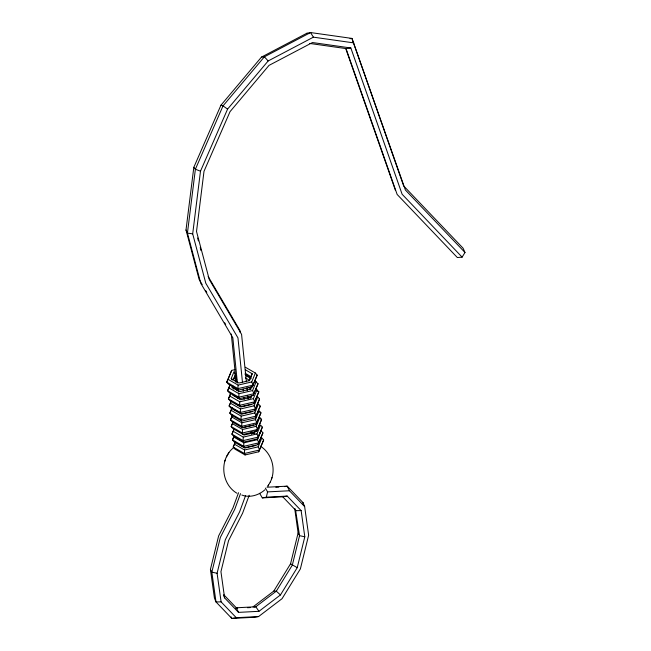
<?xml version="1.0" encoding="UTF-8"?>
<svg xmlns="http://www.w3.org/2000/svg" width="651" height="651" viewBox="0 0 651 651"><rect width="100%" height="100%" fill="white"/><g stroke="black" fill="none" stroke-linecap="round" stroke-linejoin="round"><path stroke-width="0.98" d="M235.581 369.475L231.683 370.378L228.062 379.321L238.087 385.107L237.916 388.623L238.583 390.063L252.23 386.914L257.178 375.122L255.355 373.007L245.329 367.221M230.006 385.229L228.916 387.906L238.941 393.7L238.771 397.208L239.438 398.656L253.084 395.499L258.032 383.716L254.541 380.632M230.812 393.334L229.73 396.02L239.755 401.805L239.584 405.321L240.243 406.761L253.89 403.612L258.838 391.821L255.347 388.745M231.528 400.495L230.438 403.172L240.463 408.966L240.292 412.474L240.96 413.922L254.606 410.765L259.554 398.982L257.731 396.866L254.11 405.809L255.517 408.958L240.292 412.474L229.111 406.021L231.317 400.577M232.244 407.648L231.154 410.333L241.179 416.119L241.008 419.635L241.676 421.075L255.322 417.926L260.27 406.134L258.447 404.019L254.826 412.962L256.225 416.111L241.008 419.635L229.827 413.173L232.033 407.738M232.545 415.224L231.821 417.014L241.846 422.8L241.676 426.307L242.343 427.756L255.989 424.598L260.937 412.815L259.114 410.7L255.493 419.643L256.893 422.792L241.676 426.307L230.495 419.854L232.334 415.322M233.213 421.905L232.488 423.687L242.514 429.481L242.343 432.988L243.01 434.437L256.649 431.279L261.596 419.496L259.782 417.381L256.16 426.324L257.56 429.473L242.343 432.988L231.162 426.535L232.993 422.003M234.336 428.643L233.245 431.32L243.271 437.114L243.1 440.621L243.767 442.07L257.414 438.912L262.361 427.129L260.538 425.013L256.917 433.957L258.325 437.106L243.1 440.621L231.919 434.168L234.124 428.724M244.337 447.798L234.311 442.005L232.497 439.889L233.823 437.049L243.848 442.835L243.677 446.35L244.337 447.798L257.983 444.641L262.931 432.85L261.108 430.734L257.487 439.677L258.895 442.826L243.677 446.35L232.497 439.889L233.961 436.268M235.255 442.42L234.531 444.202L244.556 449.996L244.385 453.503L245.053 454.951L258.699 451.794L263.647 440.011L261.824 437.895L258.203 446.838L259.611 449.987L244.385 453.503L233.204 447.05L235.41 441.606M202.192 284.609L199.133 279.409L186.007 229.99L193.811 167.34L220.917 105.242L261.474 57.101L306.727 33.307L310.527 32.55L351.955 38.425L405.378 189.986L464.993 252.482L462.12 257.137L457.344 257.544L397.143 194.446L346.023 48.597L309.664 43.438M242.449 382.137L237.965 337.877L205.806 283.258L192.688 233.847L200.484 171.197L227.59 109.099L268.155 60.958L313.408 37.164L353.81 42.901M233.742 447.579C219.078 458.939 220.998 483.888 236.923 493.238M270.238 482.098C276.512 469.867 272.085 453.633 260.514 446.244M266.943 487.225L287.229 486.159L303.057 502.67L304.644 506.592L308.639 535.203L300.38 568.909L282.062 598.684L258.602 616.546L255.086 617.229L231.829 618.45L216.002 601.947L214.415 598.017L210.419 569.413L218.638 535.887L232.936 507.959L238.543 492.717M258.602 616.546L236.289 617.709L221.096 601.874L217.092 573.262L225.319 539.744L239.617 511.816L245.573 495.614M259.627 493.32L262.32 497.893L266.308 497.177L267.602 491.896L265.364 488.087M253.076 606.854L273.77 591.092L290.549 563.815L298.117 532.941L294.732 508.683M223.651 595.519L224.603 597.87L238.518 612.379L258.96 611.313L280.451 594.949L297.23 567.672L304.798 536.798L301.136 510.596L287.221 496.086L266.308 497.177M240.52 493.613L234.783 509.22L220.355 537.384L211.835 572.139L216.002 601.947L221.096 601.874M249.187 495.273L242.611 513.151L228.558 540.607L220.941 571.668L224.603 597.87M224.741 461.347L225.262 460.029M271.491 478.884L272.012 477.557M232.423 380.005L231.211 378.589L233.994 371.713L235.402 374.862L233.367 379.875M230.161 384.407L227.59 390.755L229.412 392.87L239.438 398.656M233.449 379.248L235.402 374.862M233.286 388.59L232.065 387.182L232.765 385.457M230.6 393.424L228.403 398.86L230.226 400.975L240.243 406.761M233.888 389.298L234.563 387.622M249.187 380.762L252.206 373.739L245.346 369.784M252.206 373.739L249.414 380.615L238.925 383.048L231.211 378.589M231.683 370.378L226.735 382.161L237.916 388.623L253.133 385.099L251.734 381.95L255.355 373.007M250.041 389.347L251.058 386.84M251.319 386.629L250.277 389.208L239.78 391.633L232.065 387.182M252.23 386.914L257.178 375.122M228.916 387.906L227.59 390.755L238.771 397.208L253.996 393.684L252.588 390.543L256.209 381.6M250.513 398.29L251.53 395.784M251.782 395.596L251.083 397.313L240.585 399.747L232.879 395.287M253.084 395.499L258.032 383.716M229.73 396.02L228.403 398.86L239.584 405.321L254.801 401.797L253.394 398.648L257.015 389.705M253.89 403.612L258.838 391.821L257.121 390.828M254.606 410.765L259.554 398.982M255.322 417.926L258.577 409.87M255.989 424.598L260.937 412.815L259.212 411.823M254.036 433.599L255.046 431.092M255.298 430.897L254.606 432.622L244.109 435.047L232.985 428.651L231.162 426.535L232.488 423.687M256.649 431.279L261.596 419.496L259.017 418.007M257.414 438.912L262.361 427.129M257.983 444.641L262.931 432.85M258.699 451.794L263.647 440.011M228.062 379.321L226.735 382.161L228.558 384.277L238.583 390.063M230.438 403.172L229.111 406.021L230.934 408.136L240.96 413.922M231.154 410.333L229.827 413.173L231.65 415.289L241.676 421.075M231.821 417.014L230.495 419.854L232.317 421.97L242.343 427.756M233.245 431.32L231.919 434.168L233.742 436.284L243.767 442.07M234.531 444.202L233.204 447.05L235.027 449.166L245.053 454.951M258.943 408.983L260.27 406.134M228.932 452.648L226.515 456.823M268.521 485.036L267.821 486.264L270.238 482.09M264.916 489.772C258.838 495.248 249.707 498.08 241.838 495.037M234.49 376.669L236.403 376.229M233.514 378.744L236.435 378.06M236.761 379.858L234.848 380.298L235.556 381.877M238.087 385.107L251.734 381.95M238.941 393.7L252.588 390.543M239.755 401.805L253.394 398.648M251.799 404.474L241.301 406.899L233.587 402.448M240.463 408.966L254.11 405.809M252.515 411.627L242.017 414.052L234.303 409.601M241.179 416.119L254.826 412.962M241.846 422.8L255.493 419.643M243.352 427.414L253.841 424.989M242.514 429.481L256.16 426.324M243.271 437.114L256.917 433.957M243.848 442.835L257.487 439.677M255.892 445.504L245.394 447.929L243.677 446.936M244.556 449.996L258.203 446.838M254.045 607.114L255.802 606.773L276.309 591.157L292.315 565.133L299.541 535.667L295.408 509.098M284.552 486.606L287.229 486.159L289.451 490.756L304.644 506.592M262.32 497.893L282.762 496.819L287.221 496.086M236.289 617.709L231.829 618.45L231.089 616.92M350.026 38.678L351.955 38.425L403.661 185.934L463.089 248.218L464.993 252.482M346.023 48.597L350.84 47.987L402.115 194.242L462.12 257.137M261.474 57.101L264.387 56.808L310.527 32.55L313.408 37.164M275.821 487.257L278.799 487.103M267.602 491.896L289.451 490.756M223.716 594.672L236.297 607.79L255.802 606.773L258.96 611.313M235.735 608.327L237.68 608.221M247.413 607.708L250.334 607.562M301.136 510.596L296.042 510.669L282.762 496.819M273.77 591.092L276.309 591.157L280.451 594.949M306.727 33.307L308.696 33.592M350.84 47.987L312.48 42.543L269.009 65.393L230.047 111.638L204.007 171.294L196.512 231.479L209.248 279.434L241.57 334.337L246.371 381.795M192.688 233.847L187.431 233.099L186.007 229.99M304.798 536.798L299.541 535.667L298.117 532.941M217.092 573.262L211.835 572.139L210.419 569.413M220.917 105.242L223.024 105.901L227.59 109.099M200.484 171.197L195.39 169.219L193.811 167.34M297.23 567.672L290.549 563.815M245.142 373.267L250.879 376.579M244.988 374.244L250.985 377.71M246.184 375.806L251.196 378.703M245.346 377.873L249.634 380.347M248.731 387.467L251.302 388.956M247.518 397.126L249.162 398.07M252.539 431.947L254.997 433.363M250.741 431.971L253.312 433.452M237.68 443.477L241.969 445.951M268.155 60.958L264.387 56.808L223.024 105.901L195.39 169.219L187.431 233.099L200.752 283.25L232.822 337.723L237.412 383.057M208.141 276.472L240.032 330.635L240.235 332.653M205.765 290.68L206.79 292.413M224.652 322.758L225.669 324.491M236.297 607.79L238.518 612.379M235.662 388.411L236.362 389.982M345.844 48.906L395.434 190.385M197.644 238.006L198.409 240.894M200.207 247.64L200.972 250.537M303.057 502.67L303.333 504.655M246.965 387.662L247.274 390.681M247.779 395.71L248.112 398.965M251.449 431.93L251.693 434.315M243.157 389.16L243.36 391.186M243.97 397.2L244.174 399.234M238.128 390.063L238.331 392.081M231.284 334.028L236.175 382.283M236.785 388.321L236.988 390.331M237.599 396.361L237.802 398.371"/></g></svg>
